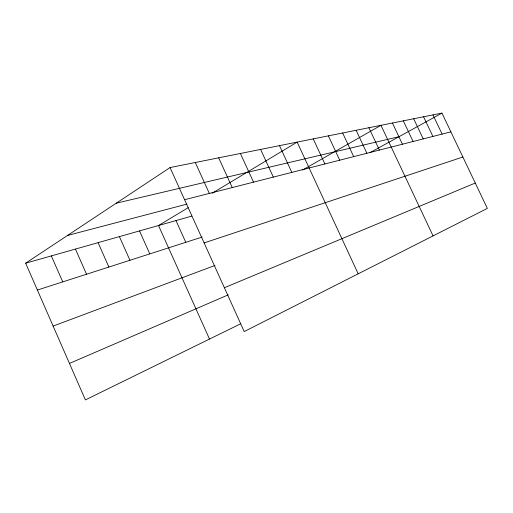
<?xml version="1.0" encoding="UTF-8"?>
<svg xmlns="http://www.w3.org/2000/svg" width="513" height="513" viewBox="0 0 513 513"><rect width="100%" height="100%" fill="white"/><g stroke="black" fill="none" stroke-linecap="round" stroke-linejoin="round"><path stroke-width="0.77" d="M240.533 323.85L85.395 399.903L25.65 263.188L170.047 167.565L441.95 113.097L487.35 208.4L244.201 331.558L170.047 167.565M188.213 207.662L158.517 225.534L209.503 339.061M212.023 193.33L297.142 142.101L358.189 273.827M302.561 170.002L380.973 125.313L433.055 235.903M370.078 152.611L441.95 113.097M69.454 363.435L228.272 294.847M224.386 287.735L475.269 183.038M53.134 326.082L214.979 265.452M204.116 242.912L462.867 157.016M37.385 290.037L202.141 237.057M25.65 263.188L191.811 216.095M67.517 235.461L186.931 204.11M184.584 199.711L450.889 131.86M116.233 203.199L399.069 136.67M432.966 114.899L442.097 134.098M423.558 116.778L432.895 136.445M413.69 118.759L423.238 138.908M403.327 120.831L413.1 141.492M392.439 123.017L402.436 144.204M368.885 127.731L379.383 150.078M356.131 130.289L366.898 153.259M342.646 132.989L353.694 156.625M328.371 135.849L339.715 160.184M313.231 138.882L324.889 163.961M279.482 145.641L291.833 172.387M260.604 149.424L273.339 177.1M240.385 153.47L253.531 182.147M218.673 157.824L232.248 187.566M195.293 162.506L209.33 193.407M175.985 220.584L185.783 242.316M139.517 230.921L149.79 253.89M119.401 236.621L129.943 260.277M98.079 242.662L108.897 267.042M75.437 249.081L86.537 274.231M51.338 255.91L62.746 281.881"/></g></svg>
